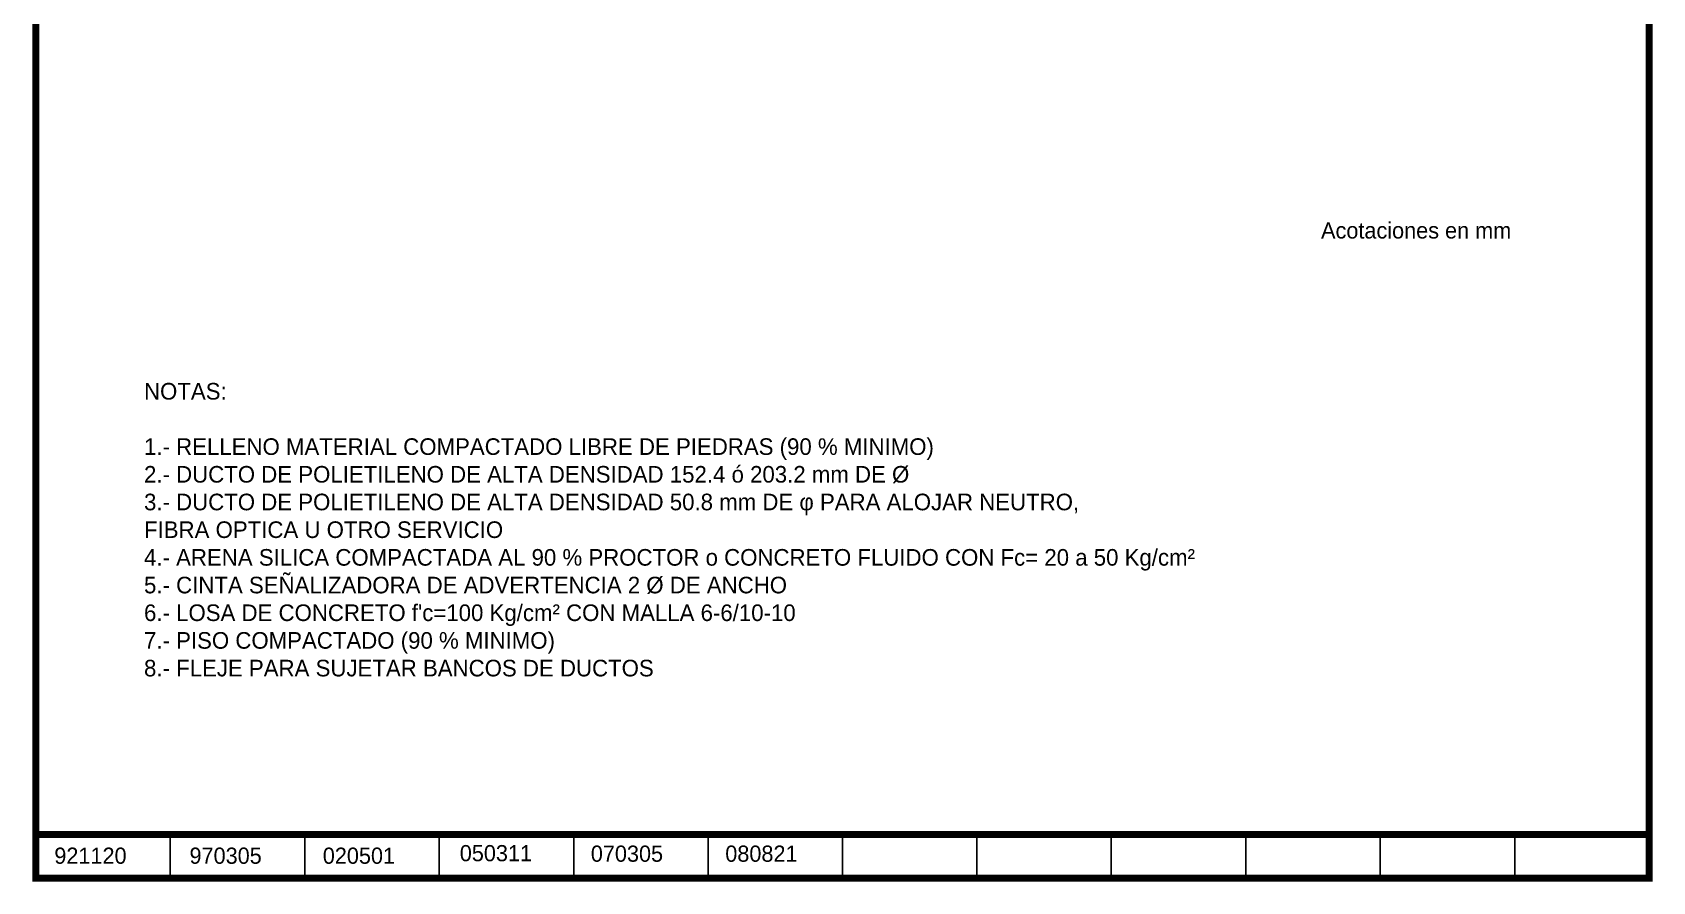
# Model space of a CAD drawing. Header units: inches. Extents: x -552 to 1399, y 96 to 2834.
# Drawn here: x -552 to 1399, y 96 to 1118 of the extents above; entities that cross this region are included whole.
import ezdxf

# ---------------------------------------------------------------- set-up
doc = ezdxf.new("R2010")
doc.units = ezdxf.units.IN
doc.header["$MEASUREMENT"] = 0
doc.layers.get('0').update_dxf_attribs({"color": 3})
for name, color, linetype in [('Cinta', 52, 'Continuous'), ('Dimensiones', 7, 'Continuous'), ('Marco', 7, 'Continuous'), ('Textos', 7, 'Continuous')]:
    doc.layers.add(name, color=color, linetype=linetype)
doc.styles.get("Standard").update_dxf_attribs({"font": ''})
doc.styles.get('Standard').set_extended_font_data('Zurich Ex BT')

# ---------------------------------------------------------------- blocks, each defined once
blk = doc.blocks.new('FECHA')
for s, p in [('921120', (14.8, 11.5)), ('970305', (123.3, 11.5)), ('020501', (230.3, 11.5))]:
    blk.add_text(s, height=13).set_placement(p)
blk = doc.blocks.new('MARCO')
at = {"layer": 'Marco'}
for p, q in [((107.9, 0), (107.9, 35)), ((215.8, 0), (215.8, 35)), ((323.8, 0), (323.8, 35)), ((431.7, 0), (431.7, 35)), ((539.6, 0), (539.6, 35)), ((647.5, 0), (647.5, 35)), ((755.4, 0), (755.4, 35)), ((863.3, 0), (863.3, 35)), ((971.3, 0), (971.3, 35)), ((1079.2, 0), (1079.2, 35)), ((1187.1, 0), (1187.1, 35))]:
    blk.add_line(p, q, dxfattribs=at)
at = {"layer": 'Marco', "const_width": 5.6}
blk.add_lwpolyline([(0, 0), (0, 1820), (1295, 1820), (1295, 0)], close=True, dxfattribs=at)
blk.add_lwpolyline([(1295, 35), (0, 35)], dxfattribs=at)
blk = doc.blocks.new('Marco y Logo')
at = {"xscale": 1.5, "yscale": 1.5, "zscale": 1.5}
blk.add_blockref('MARCO', (-547.5, 100), dxfattribs=at)
blk = doc.blocks.new('Marco y Logos')
at = {"layer": 'Dimensiones'}
blk.add_blockref('Marco y Logo', (0, 0), dxfattribs=at)
at = {"layer": 'Marco', "xscale": 1.5, "yscale": 1.5, "zscale": 1.5}
blk.add_blockref('FECHA', (-547.5, 100), dxfattribs=at)
at = {"layer": 'Marco'}
for s, p in [('050311', (-37.1, 120.3)), ('070305', (120.7, 119.7))]:
    blk.add_text(s, height=19.5, dxfattribs=at).set_placement(p)

msp = doc.modelspace()

# ---------------------------------------------------------------- block references
at = {"layer": 'Dimensiones'}
msp.add_blockref('Marco y Logos', (0, 0), dxfattribs=at)

# ---------------------------------------------------------------- texts
at = {"layer": 'Cinta', "color": 0, "insert": (-417.3, 696.3), "char_height": 20, "width": 1838.509, "attachment_point": 1}
msp.add_mtext("NOTAS:\\P\\P1.- RELLENO MATERIAL COMPACTADO LIBRE DE PIEDRAS (90 % MINIMO)\\P2.- DUCTO DE POLIETILENO DE ALTA DENSIDAD 152.4 ó 203.2 mm DE Ø\\P\\pi-3.828,l3.828;3.- DUCTO DE POLIETILENO DE ALTA DENSIDAD 50.8 mm DE {\\fSymbol|b0|i0|c2|p18;f }PARA ALOJAR NEUTRO, \\PFIBRA OPTICA U OTRO SERVICIO{\\fSymbol|b0|i0|c2|p18;\\P\\pi0,l0;}4.- ARENA SILICA COMPACTADA AL 90 % PROCTOR o CONCRETO FLUIDO CON Fc= 20 a 50 Kg/cm{\\fZurich BlkEx BT|b0|i0|c0|p32;²}\\P5.- CINTA SEÑALIZADORA DE ADVERTENCIA 2 Ø DE ANCHO\\P6.- LOSA DE CONCRETO f'c=100 Kg/cm{\\fZurich BlkEx BT|b0|i0|c0|p32;² }CON MALLA 6-6/10-10\\P7.- PISO COMPACTADO (90 % MINIMO)\\P8.- FLEJE PARA SUJETAR BANCOS DE DUCTOS", dxfattribs=at)
at = {"layer": 'Marco'}
msp.add_text('080821', height=19.5, dxfattribs=at).set_placement((282.6, 119.7))
at = {"layer": 'Textos', "insert": (1000, 889.7), "char_height": 19.5, "width": 322.666, "attachment_point": 1}
msp.add_mtext('{\\fZurich BlkEx BT|b0|i0|c0|p34;Acotaciones en mm}', dxfattribs=at)

doc.saveas('drawing.dxf')
